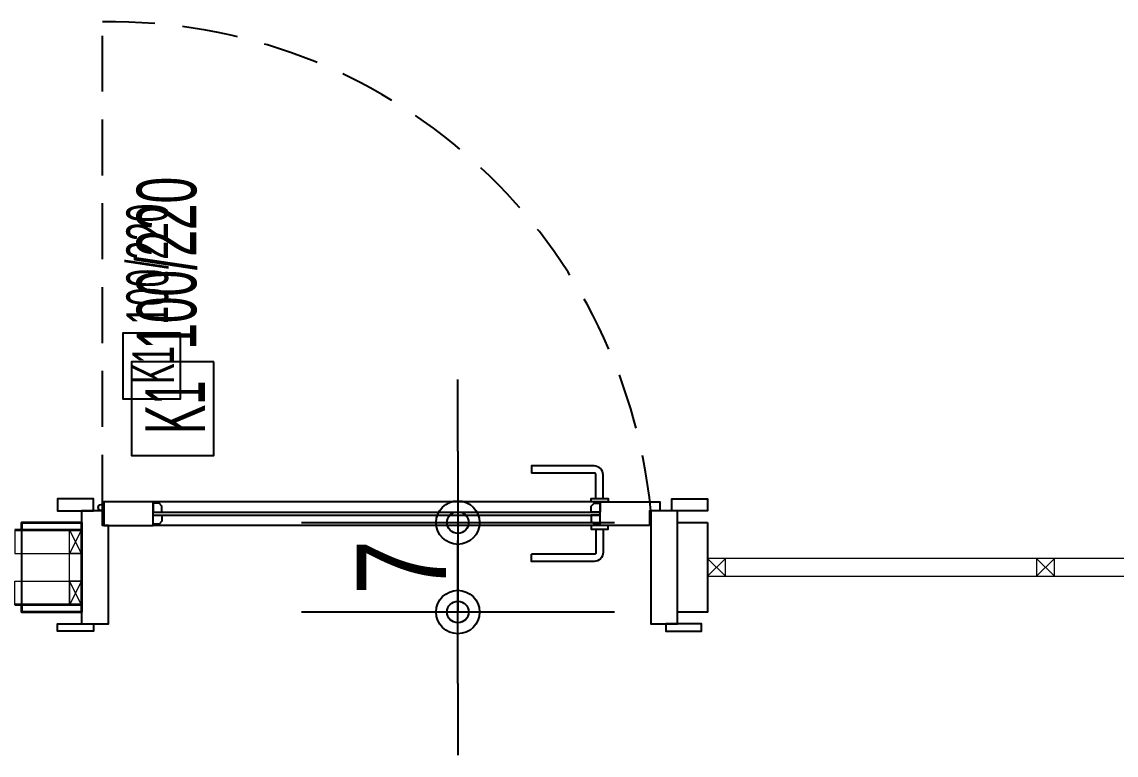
# Model space of a CAD drawing. Header units: centimetres. Extents: x 681015 to 688218, y 3995806 to 4004619.
# Drawn here: x 684509 to 684692.6, y 4002838.7 to 4002961.7 of the extents above; entities that cross this region are included whole.
import ezdxf
from ezdxf.enums import TextEntityAlignment as Align

# ---------------------------------------------------------------- set-up
doc = ezdxf.new("R2010")
doc.units = ezdxf.units.CM
doc.header["$LTSCALE"] = 100
doc.header["$MEASUREMENT"] = 0
doc.header["$PDMODE"] = 3
doc.linetypes.add('DUZ', pattern=[500, 500])
doc.linetypes.add('HIDDEN2', pattern=[0.1875, 0.125, -0.0625])
doc.layers.get('0').update_dxf_attribs({"linetype": 'DUZ'})
for name, color, linetype in [('A-PROFİL', 3, 'Continuous'), ('DIM-IC', 10, 'Continuous'), ('DUV', 4, 'Continuous'), ('kapi', 2, 'Continuous'), ('NOTASYON', 7, 'Continuous')]:
    doc.layers.add(name, color=color, linetype=linetype)
for name, color, linetype, lineweight in [('no3_alçıpan kesit', 14, 'Continuous', 20), ('no3_kutu profil gorunus', 8, 'Continuous', 0), ('no3_kutuprofil kesit', 74, 'Continuous', 18)]:
    doc.layers.add(name, color=color, linetype=linetype, lineweight=lineweight)
doc.styles.add('OL', font='arial.ttf', dxfattribs={"width": 0.8, "height": 15})
doc.styles.add('SIMPLEX', font='turkce.shx', dxfattribs={"width": 0.65, "height": 10})
doc.dimstyles.new('ahmet 50', dxfattribs={"dimtxt": 25, "dimasz": 12, "dimexe": 0.18, "dimexo": 0.06, "dimgap": 2, "dimtad": 1, "dimdec": 0, "dimlfac": 0.5, "dimrnd": 1, "dimzin": 9, "dimdsep": 46, "dimtxsty": 'OL', "dimblk": 'DIMDOT2', "dimcen": 0.09, "dimse1": 1, "dimse2": 1, "dimclrd": 256, "dimclre": 256, "dimadec": 0, "dimazin": 0, "dimtfac": 1, "dimtdec": 0, "dimtix": 1, "dimtmove": 2, "dimatfit": 3, "dimldrblk": 'DIMDOT2', "dimfxl": 1, "dimtolj": 1, "dimarcsym": 0})

# ---------------------------------------------------------------- blocks, each defined once
blk = doc.blocks.new('NOT-1')
at = {"layer": 'NOTASYON'}
blk.add_lwpolyline([(15.71, 13.8), (15.71, 0), (0, 0), (0, 13.8)], close=True, dxfattribs=at)
at = {"layer": 'NOTASYON', "style": 'SIMPLEX', "width": 0.55}
for tag, p in [('ISIM', (1.77, -1.37)), ('BOYUT', (17.74, -1.37))]:
    blk.add_attdef(tag, text='', height=10, dxfattribs=at).set_placement(p, align=Align.BOTTOM_LEFT)
blk = doc.blocks.new('DIMDOT2')
at = {"color": 0, "linetype": 'ByBlock'}
blk.add_line((0, -2.1875), (0, 2.1875), dxfattribs=at)
blk.add_line((-1, 0), (1, 0))
for radius in [0.3038, 0.1511]:
    blk.add_circle((0, 0), radius)
blk = doc.blocks.new('*D5609')
at = {"layer": 'DEFPOINTS', "color": 0, "transparency": 16777216}
for p in [(684642.3, 4002877.71), (684582.17, 4002862.71), (684633.44, 4002862.71)]:
    blk.add_point(p, dxfattribs=at)
at = {"layer": 'DIM-IC', "lineweight": -2, "transparency": 16777216}
for p, q in [((684582.17, 4002889.71), (684582.17, 4002901.71)), ((684582.17, 4002877.71), (684582.17, 4002862.71)), ((684582.17, 4002850.71), (684582.17, 4002838.71))]:
    blk.add_line(p, q, dxfattribs=at)
at = {"layer": 'DIM-IC', "lineweight": -2, "transparency": 16777216, "xscale": 12, "yscale": 12, "zscale": 12}
for p, rotation in [((684582.17, 4002877.71), 270), ((684582.17, 4002862.71), 90)]:
    blk.add_blockref('DIMDOT2', p, dxfattribs=dict(at, rotation=rotation))
at = {"layer": 'DIM-IC', "color": 0, "transparency": 16777216, "insert": (684572.67, 4002870.21), "char_height": 15, "attachment_point": 5, "rotation": 90, "style": 'OL'}
blk.add_mtext('\\A1;7', dxfattribs=at)
blk = doc.blocks.new('*D5602')
at = {"layer": 'DEFPOINTS', "color": 0, "transparency": 16777216}
for p in [(684642.3, 4002877.71), (684582.17, 4002862.71), (684633.44, 4002862.71)]:
    blk.add_point(p, dxfattribs=at)
at = {"layer": 'DIM-IC', "lineweight": -2, "transparency": 16777216}
for p, q in [((684582.17, 4002889.71), (684582.17, 4002901.71)), ((684582.17, 4002877.71), (684582.17, 4002862.71)), ((684582.17, 4002850.71), (684582.17, 4002838.71))]:
    blk.add_line(p, q, dxfattribs=at)
at = {"layer": 'DIM-IC', "lineweight": -2, "transparency": 16777216, "xscale": 12, "yscale": 12, "zscale": 12}
for p, rotation in [((684582.17, 4002877.71), 270), ((684582.17, 4002862.71), 90)]:
    blk.add_blockref('DIMDOT2', p, dxfattribs=dict(at, rotation=rotation))
at = {"layer": 'DIM-IC', "color": 0, "transparency": 16777216, "insert": (684572.67, 4002870.21), "char_height": 15, "attachment_point": 5, "rotation": 90, "style": 'OL'}
blk.add_mtext('\\A1;7', dxfattribs=at)

msp = doc.modelspace()

# ---------------------------------------------------------------- linework, layer by layer
at = {"layer": 'A-PROFİL', "lineweight": -2}
for points in [[(684519.04, 4002862.71), (684509.04, 4002862.71), (684509.04, 4002877.71), (684519.04, 4002877.71)], [(684624.04, 4002877.71), (684624.04, 4002862.71), (684619.04, 4002862.71), (684619.04, 4002877.71)], [(684624.04, 4002877.71), (684624.04, 4002862.71), (684619.04, 4002862.71), (684619.04, 4002877.71)], [(684624.04, 4002877.71), (684624.04, 4002862.71), (684619.04, 4002862.71), (684619.04, 4002877.71)]]:
    msp.add_lwpolyline(points, close=True, dxfattribs=at)
at = {"layer": 'DUV', "lineweight": -2}
for p, q in [((684519.04, 4002877.71), (684519.04, 4002862.71)), ((684519.04, 4002877.71), (684519.04, 4002862.71)), ((684519.04, 4002877.71), (684519.04, 4002862.71)), ((684619.04, 4002862.71), (684619.04, 4002877.71)), ((684619.04, 4002862.71), (684619.04, 4002877.71)), ((684619.04, 4002862.71), (684619.04, 4002877.71))]:
    msp.add_line(p, q, dxfattribs=at)
at = {"layer": 'kapi', "linetype": 'HIDDEN2', "ltscale": 0.75}
msp.add_lwpolyline([(684522.54, 4002879.71), (684522.54, 4002961.7, -0.389764), (684614.54, 4002879.71)], format="xyb", dxfattribs=at)
msp.add_lwpolyline([(684522.54, 4002879.71), (684522.54, 4002961.7, -0.389764), (684614.54, 4002879.71)], format="xyb", dxfattribs=at)
msp.add_lwpolyline([(684522.54, 4002879.71), (684522.54, 4002961.7, -0.389764), (684614.54, 4002879.71)], format="xyb", dxfattribs=at)
at = {"layer": 'kapi'}
for points in [[(684606.54, 4002881.78), (684606.54, 4002885.71, 0.414214), (684605.04, 4002887.21), (684594.54, 4002887.21), (684594.54, 4002886.01)], [(684606.54, 4002881.78), (684606.54, 4002885.71, 0.414214), (684605.04, 4002887.21), (684594.54, 4002887.21), (684594.54, 4002886.01)], [(684606.54, 4002881.78), (684606.54, 4002885.71, 0.414214), (684605.04, 4002887.21), (684594.54, 4002887.21), (684594.54, 4002886.01)], [(684605.34, 4002881.78), (684605.34, 4002885.71, 0.414214), (684605.04, 4002886.01), (684594.54, 4002886.01)], [(684605.34, 4002881.78), (684605.34, 4002885.71, 0.414214), (684605.04, 4002886.01), (684594.54, 4002886.01)], [(684605.34, 4002881.78), (684605.34, 4002885.71, 0.414214), (684605.04, 4002886.01), (684594.54, 4002886.01)], [(684606.54, 4002876.63), (684606.54, 4002872.71, -0.414214), (684605.04, 4002871.21), (684594.54, 4002871.21), (684594.54, 4002872.41)], [(684605.34, 4002876.63), (684605.34, 4002872.71, -0.414214), (684605.04, 4002872.41), (684594.54, 4002872.41)], [(684605.34, 4002876.63), (684605.34, 4002872.71, -0.414214), (684605.04, 4002872.41), (684594.54, 4002872.41)], [(684606.54, 4002876.63), (684606.54, 4002872.71, -0.414214), (684605.04, 4002871.21), (684594.54, 4002871.21), (684594.54, 4002872.41)], [(684605.34, 4002876.63), (684605.34, 4002872.71, -0.414214), (684605.04, 4002872.41), (684594.54, 4002872.41)], [(684606.54, 4002876.63), (684606.54, 4002872.71, -0.414214), (684605.04, 4002871.21), (684594.54, 4002871.21), (684594.54, 4002872.41)]]:
    msp.add_lwpolyline(points, format="xyb", dxfattribs=at)
for points in [[(684521.04, 4002879.71), (684521.04, 4002881.71), (684515.04, 4002881.71), (684515.04, 4002879.71)], [(684521.04, 4002879.71), (684521.04, 4002881.71), (684515.04, 4002881.71), (684515.04, 4002879.71)], [(684521.04, 4002879.71), (684521.04, 4002881.71), (684515.04, 4002881.71), (684515.04, 4002879.71)], [(684531.04, 4002877.21), (684531.04, 4002881.21), (684522.79, 4002881.21), (684522.79, 4002877.21)], [(684531.04, 4002877.21), (684531.04, 4002881.21), (684522.79, 4002881.21), (684522.79, 4002877.21)], [(684531.04, 4002877.21), (684531.04, 4002881.21), (684522.79, 4002881.21), (684522.79, 4002877.21)], [(684531.04, 4002880.96), (684531.04, 4002879.46), (684532.54, 4002879.46), (684532.54, 4002880.46), (684532.04, 4002880.96)], [(684531.04, 4002880.96), (684531.04, 4002879.46), (684532.54, 4002879.46), (684532.54, 4002880.46), (684532.04, 4002880.96)], [(684531.04, 4002880.96), (684531.04, 4002879.46), (684532.54, 4002879.46), (684532.54, 4002880.46), (684532.04, 4002880.96)], [(684604.51, 4002881.21), (684604.51, 4002881.78), (684607.36, 4002881.78), (684607.36, 4002881.21)], [(684604.51, 4002881.21), (684604.51, 4002881.78), (684607.36, 4002881.78), (684607.36, 4002881.21)], [(684604.51, 4002881.21), (684604.51, 4002881.78), (684607.36, 4002881.78), (684607.36, 4002881.21)], [(684606.04, 4002880.96), (684606.04, 4002879.46), (684604.54, 4002879.46), (684604.54, 4002880.46), (684605.04, 4002880.96)], [(684606.04, 4002880.96), (684606.04, 4002879.46), (684604.54, 4002879.46), (684604.54, 4002880.46), (684605.04, 4002880.96)], [(684606.04, 4002880.96), (684606.04, 4002879.46), (684604.54, 4002879.46), (684604.54, 4002880.46), (684605.04, 4002880.96)], [(684614.29, 4002877.21), (684606.04, 4002877.21), (684606.04, 4002881.21), (684616.04, 4002881.21), (684616.04, 4002879.71), (684614.29, 4002879.71), (684614.29, 4002877.21)], [(684614.29, 4002877.21), (684606.04, 4002877.21), (684606.04, 4002881.21), (684616.04, 4002881.21), (684616.04, 4002879.71), (684614.29, 4002879.71), (684614.29, 4002877.21)], [(684614.29, 4002877.21), (684606.04, 4002877.21), (684606.04, 4002881.21), (684616.04, 4002881.21), (684616.04, 4002879.71), (684614.29, 4002879.71), (684614.29, 4002877.21)], [(684618.04, 4002879.71), (684618.04, 4002881.71), (684624.04, 4002881.71), (684624.04, 4002879.71)], [(684618.04, 4002879.71), (684618.04, 4002881.71), (684624.04, 4002881.71), (684624.04, 4002879.71)], [(684618.04, 4002879.71), (684618.04, 4002881.71), (684624.04, 4002881.71), (684624.04, 4002879.71)], [(684522.54, 4002879.71), (684519.04, 4002879.71), (684519.04, 4002860.71), (684523.54, 4002860.71), (684523.54, 4002877.21), (684522.54, 4002877.21)], [(684522.54, 4002879.71), (684519.04, 4002879.71), (684519.04, 4002860.71), (684523.54, 4002860.71), (684523.54, 4002877.21), (684522.54, 4002877.21)], [(684522.54, 4002879.71), (684519.04, 4002879.71), (684519.04, 4002860.71), (684523.54, 4002860.71), (684523.54, 4002877.21), (684522.54, 4002877.21)], [(684531.04, 4002877.46), (684531.04, 4002878.96), (684532.54, 4002878.96), (684532.54, 4002877.96), (684532.04, 4002877.46)], [(684531.04, 4002877.46), (684531.04, 4002878.96), (684532.54, 4002878.96), (684532.54, 4002877.96), (684532.04, 4002877.46)], [(684531.04, 4002877.46), (684531.04, 4002878.96), (684532.54, 4002878.96), (684532.54, 4002877.96), (684532.04, 4002877.46)], [(684606.04, 4002877.46), (684606.04, 4002878.96), (684604.54, 4002878.96), (684604.54, 4002877.96), (684605.04, 4002877.46)], [(684606.04, 4002877.46), (684606.04, 4002878.96), (684604.54, 4002878.96), (684604.54, 4002877.96), (684605.04, 4002877.46)], [(684606.04, 4002877.46), (684606.04, 4002878.96), (684604.54, 4002878.96), (684604.54, 4002877.96), (684605.04, 4002877.46)], [(684619.04, 4002860.71), (684619.04, 4002879.71), (684614.54, 4002879.71), (684614.54, 4002860.71)], [(684619.04, 4002860.71), (684619.04, 4002879.71), (684614.54, 4002879.71), (684614.54, 4002860.71)], [(684619.04, 4002860.71), (684619.04, 4002879.71), (684614.54, 4002879.71), (684614.54, 4002860.71)], [(684604.51, 4002877.21), (684604.51, 4002876.63), (684607.36, 4002876.63), (684607.36, 4002877.21)], [(684604.51, 4002877.21), (684604.51, 4002876.63), (684607.36, 4002876.63), (684607.36, 4002877.21)], [(684604.51, 4002877.21), (684604.51, 4002876.63), (684607.36, 4002876.63), (684607.36, 4002877.21)], [(684521.04, 4002860.71), (684521.04, 4002859.51), (684515.04, 4002859.51), (684515.04, 4002860.71)], [(684521.04, 4002860.71), (684521.04, 4002859.51), (684515.04, 4002859.51), (684515.04, 4002860.71)], [(684521.04, 4002860.71), (684521.04, 4002859.51), (684515.04, 4002859.51), (684515.04, 4002860.71)], [(684617.04, 4002860.71), (684617.04, 4002859.51), (684623.04, 4002859.51), (684623.04, 4002860.71)], [(684617.04, 4002860.71), (684617.04, 4002859.51), (684623.04, 4002859.51), (684623.04, 4002860.71)], [(684617.04, 4002860.71), (684617.04, 4002859.51), (684623.04, 4002859.51), (684623.04, 4002860.71)]]:
    msp.add_lwpolyline(points, close=True, dxfattribs=at)
for points in [[(684606.04, 4002881.21), (684531.04, 4002881.21)], [(684606.04, 4002881.21), (684531.04, 4002881.21)], [(684606.04, 4002881.21), (684531.04, 4002881.21)], [(684531.04, 4002879.46), (684606.04, 4002879.46)], [(684531.04, 4002879.46), (684606.04, 4002879.46)], [(684531.04, 4002879.46), (684606.04, 4002879.46)], [(684531.04, 4002878.96), (684606.04, 4002878.96)], [(684531.04, 4002878.96), (684606.04, 4002878.96)], [(684531.04, 4002878.96), (684606.04, 4002878.96)], [(684606.04, 4002877.21), (684531.04, 4002877.21)], [(684606.04, 4002877.21), (684531.04, 4002877.21)], [(684606.04, 4002877.21), (684531.04, 4002877.21)]]:
    msp.add_lwpolyline(points, dxfattribs=at)
msp.add_circle((684522.31, 4002880.25), 0.484, dxfattribs=at)
msp.add_circle((684522.31, 4002880.25), 0.484, dxfattribs=at)
msp.add_circle((684522.31, 4002880.25), 0.484, dxfattribs=at)
at = {"layer": 'no3_alçıpan kesit', "lineweight": 35}
for points in [[(684509.04, 4002876.51), (684509.04, 4002877.71), (684519.04, 4002877.71), (684519.04, 4002862.71), (684509.04, 4002862.71), (684509.04, 4002863.91)], [(684507.84, 4002876.51), (684519.04, 4002876.51), (684519.04, 4002863.91), (684507.84, 4002863.91)]]:
    msp.add_lwpolyline(points, dxfattribs=at)
at = {"layer": 'no3_kutu profil gorunus'}
for points in [[(684507.84, 4002872.51), (684517.04, 4002872.51), (684517.04, 4002876.51), (684507.84, 4002876.51)], [(684517.04, 4002872.51), (684519.04, 4002872.51), (684519.04, 4002867.91), (684517.04, 4002867.91)], [(684736.54, 4002868.71), (684736.54, 4002871.71), (684624.04, 4002871.71), (684624.04, 4002868.71)], [(684507.84, 4002867.91), (684517.04, 4002867.91), (684517.04, 4002863.91), (684507.84, 4002863.91)]]:
    msp.add_lwpolyline(points, close=True, dxfattribs=at)
at = {"layer": 'no3_kutuprofil kesit'}
for points in [[(684519.04, 4002876.51), (684519.04, 4002872.51), (684517.04, 4002872.51), (684517.04, 4002876.51), (684519.04, 4002876.51), (684517.04, 4002872.51), (684519.04, 4002872.51), (684517.04, 4002876.51)], [(684519.04, 4002876.51), (684519.04, 4002872.51), (684517.04, 4002872.51), (684517.04, 4002876.51), (684519.04, 4002876.51), (684517.04, 4002872.51), (684519.04, 4002872.51), (684517.04, 4002876.51)], [(684624.04, 4002868.71), (684627.04, 4002868.71), (684627.04, 4002871.71), (684624.04, 4002871.71), (684624.04, 4002868.71), (684627.04, 4002871.71), (684624.04, 4002871.71), (684627.04, 4002868.71)], [(684679.24, 4002868.71), (684682.24, 4002868.71), (684682.24, 4002871.71), (684679.24, 4002871.71), (684679.24, 4002868.71), (684682.24, 4002871.71), (684679.24, 4002871.71), (684682.24, 4002868.71)], [(684519.04, 4002867.91), (684519.04, 4002863.91), (684517.04, 4002863.91), (684517.04, 4002867.91), (684519.04, 4002867.91), (684517.04, 4002863.91), (684519.04, 4002863.91), (684517.04, 4002867.91)]]:
    msp.add_lwpolyline(points, dxfattribs=at)

# ---------------------------------------------------------------- block references
at = {"layer": 'NOTASYON'}
ref = msp.add_blockref('NOT-1', (684527.43, 4002888.97), dxfattribs=dict(at, xscale=-1, rotation=270))
ref.add_attrib('BOYUT', '100/220', dxfattribs={"height": 10, "rotation": 90, "style": 'SIMPLEX', "width": 0.6}).set_placement((684541.3, 4002906.71), align=Align.BOTTOM_LEFT)
ref.add_attrib('ISIM', 'K1', dxfattribs={"height": 10, "rotation": 90, "style": 'SIMPLEX', "width": 0.55}).set_placement((684542.73, 4002892.57), align=Align.BOTTOM_LEFT)
ref = msp.add_blockref('NOT-1', (684525.97, 4002898.49), dxfattribs=dict(at, xscale=-0.6999999999534339, yscale=0.7000000001862645, zscale=0.7, rotation=270))
ref.add_attrib('BOYUT', '100/220', dxfattribs={"height": 7, "rotation": 90, "style": 'SIMPLEX', "width": 0.6}).set_placement((684535.67, 4002910.91), align=Align.BOTTOM_LEFT)
ref.add_attrib('ISIM', 'K1', dxfattribs={"height": 7, "rotation": 90, "style": 'SIMPLEX', "width": 0.55}).set_placement((684536.67, 4002901.01), align=Align.BOTTOM_LEFT)
ref = msp.add_blockref('NOT-1', (684525.97, 4002898.49), dxfattribs=dict(at, xscale=-0.6999999999534339, yscale=0.7000000001862645, zscale=0.7, rotation=270))
ref.add_attrib('BOYUT', '100/220', dxfattribs={"height": 7, "rotation": 90, "style": 'SIMPLEX', "width": 0.6}).set_placement((684535.67, 4002910.91), align=Align.BOTTOM_LEFT)
ref.add_attrib('ISIM', 'K1', dxfattribs={"height": 7, "rotation": 90, "style": 'SIMPLEX', "width": 0.55}).set_placement((684536.67, 4002901.01), align=Align.BOTTOM_LEFT)

# ---------------------------------------------------------------- dimensions: what is measured, and where the dimension line sits
at = {"layer": 'DIM-IC'}
for picture in ['*D5609', '*D5602']:
    dim = msp.add_linear_dim(base=(684582.173394, 4002862.706458), p1=(684642.299465, 4002877.706457), p2=(684633.441669, 4002862.706458), angle=90, dimstyle='ahmet 50', dxfattribs=at)
    dim.commit()
    dim.dimension.update_dxf_attribs({"geometry": picture, "text_midpoint": (684572.673394, 4002870.206458)})

doc.saveas('drawing.dxf')
